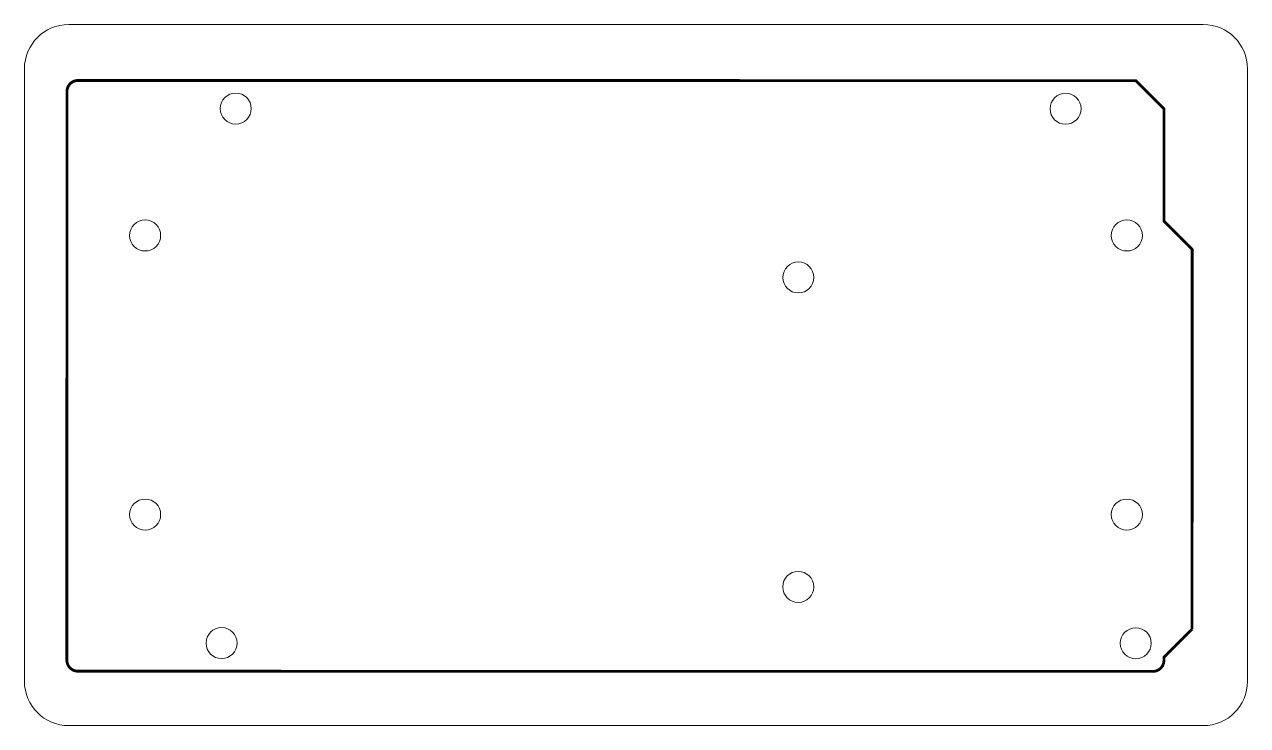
# Model space of a CAD drawing. Header units: centimetres. Extents: x -3.6 to 7.4, y 2.8 to 9.1.
import ezdxf

# ---------------------------------------------------------------- set-up
doc = ezdxf.new("R2010")
doc.units = ezdxf.units.CM
doc.header["$MEASUREMENT"] = 0
doc.layers.get('0').update_dxf_attribs({"lineweight": 0})
doc.layers.add('20', color=7, linetype='Continuous', lineweight=0)
doc.layers.add('corte', color=1, linetype='Continuous', lineweight=0)

msp = doc.modelspace()

# ---------------------------------------------------------------- linework, layer by layer
at = {"color": 240, "true_color": 0xed1f24}
for centre in [(-1.705, 8.348), (5.788, 8.346), (3.375, 6.823), (3.374, 4.029), (-1.833, 3.522), (6.422, 3.52)]:
    msp.add_circle(centre, 0.14, dxfattribs=at)
at = {"layer": '20', "color": 152, "true_color": 0x2776bb}
for points, const_width in [([(-3.129, 8.602, 0.4142), (-3.229, 8.502)], 0.0254), ([(-3.129, 8.608, 1), (-3.129, 8.596)], 0.0127), ([(-3.129, 8.596, 1), (-3.129, 8.608)], 0.0127), ([(-3.223, 8.502, 1), (-3.235, 8.502)], 0.0127), ([(-3.223, 8.502, 1), (-3.235, 8.502)], 0.0127), ([(-3.235, 8.502, 1), (-3.223, 8.502)], 0.0127), ([(-3.235, 8.502, 1), (-3.223, 8.502)], 0.0127), ([(6.427, 8.605, 1), (6.418, 8.596)], 0.0127), ([(6.672, 8.342, 1), (6.681, 8.351)], 0.0127), ([(6.681, 7.335, 1), (6.672, 7.326)], 0.0127), ([(6.67, 7.33, 1), (6.683, 7.33)], 0.0127), ([(6.937, 7.076, 1), (6.924, 7.076)], 0.0127), ([(6.926, 7.072, 1), (6.935, 7.081)], 0.0127), ([(-3.224, 3.368, 1), (-3.236, 3.368)], 0.0127), ([(-3.23, 3.368, 0.4142), (-3.13, 3.268)], 0.0254), ([(-3.224, 3.368, 1), (-3.236, 3.368)], 0.0127), ([(-3.236, 3.368, 1), (-3.224, 3.368)], 0.0127), ([(-3.236, 3.368, 1), (-3.224, 3.368)], 0.0127), ([(6.576, 3.266, 0.4142), (6.676, 3.366)], 0.0254), ([(6.682, 3.393, 1), (6.67, 3.393)], 0.0127), ([(6.672, 3.398, 1), (6.68, 3.389)], 0.0127), ([(6.682, 3.366, 1), (6.67, 3.366)], 0.0127), ([(6.67, 3.366, 1), (6.682, 3.366)], 0.0127), ([(-3.13, 3.274, 1), (-3.13, 3.262)], 0.0127), ([(-3.13, 3.262, 1), (-3.13, 3.274)], 0.0127)]:
    msp.add_lwpolyline(points, format="xyb", dxfattribs=dict(at, const_width=const_width))
at = {"layer": '20', "color": 152, "true_color": 0x2776bb, "const_width": 0.0254}
for points in [[(-3.129, 8.602), (6.423, 8.6)], [(-3.23, 3.368), (-3.229, 8.502)], [(6.423, 8.6), (6.677, 8.346)], [(6.677, 8.346), (6.677, 7.33)], [(6.677, 7.33), (6.931, 7.076)], [(6.931, 7.076), (6.93, 3.647)], [(6.93, 3.647), (6.676, 3.393)], [(6.676, 3.393), (6.676, 3.366)], [(6.576, 3.266), (-3.13, 3.268)]]:
    msp.add_lwpolyline(points, dxfattribs=at)
at = {"layer": '20', "const_width": 0.0127}
msp.add_lwpolyline([(6.576, 3.273, 1), (6.576, 3.26)], format="xyb", dxfattribs=at)
at = {"layer": 'corte'}
for p, q in [((7.031, 9.107), (-3.213, 9.107)), ((-3.613, 8.707), (-3.613, 3.177)), ((7.431, 8.707), (7.431, 3.177)), ((7.031, 2.777), (-3.213, 2.777))]:
    msp.add_line(p, q, dxfattribs=at)
at = {"layer": 'corte', "color": 240, "true_color": 0xed1f24}
for centre in [(-2.523, 7.202), (6.341, 7.202), (-2.523, 4.682), (6.341, 4.682)]:
    msp.add_circle(centre, 0.14, dxfattribs=at)
at = {"layer": 'corte'}
for centre, start, end in [((-3.213, 8.707), 90, 180), ((7.031, 8.707), 0, 90), ((-3.213, 3.177), 180, 270), ((7.031, 3.177), 270, 0)]:
    msp.add_arc(centre, 0.4, start, end, dxfattribs=at)

doc.saveas('drawing.dxf')
